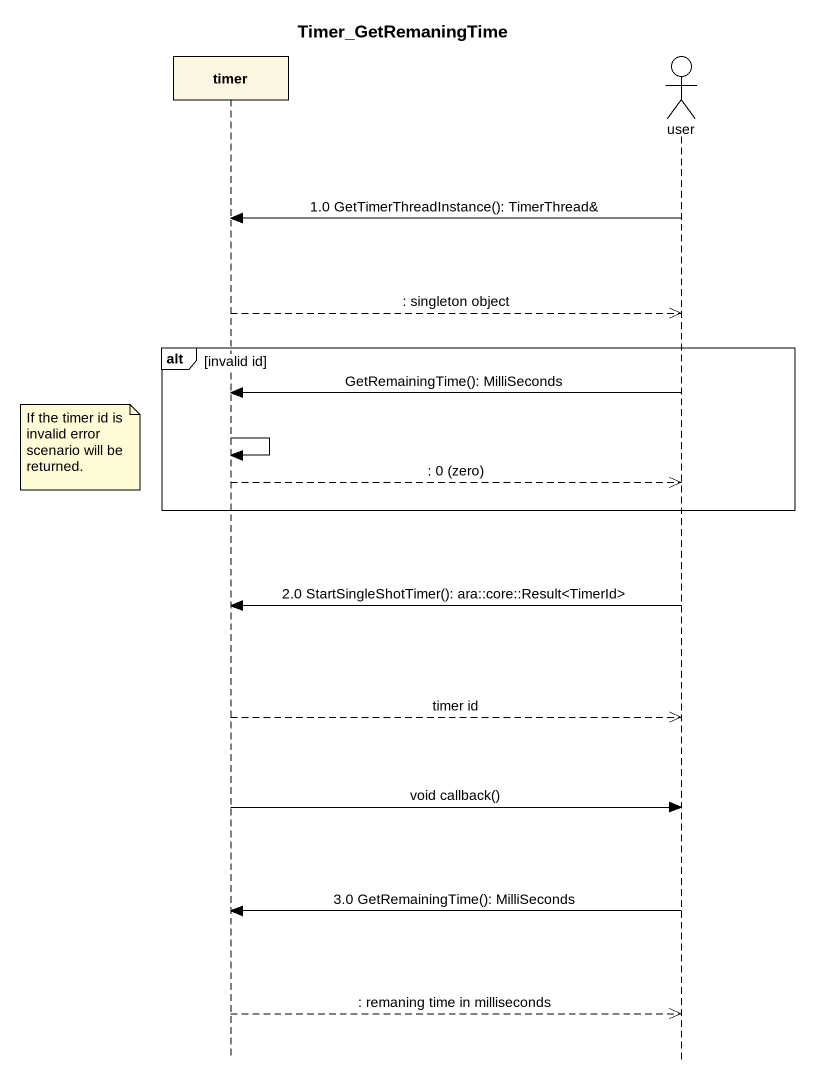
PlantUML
@startuml
title Timer_GetRemaningTime
hide footbox
participant timer
actor user

user -> timer : 1.0 GetTimerThreadInstance(): TimerThread&
timer -->> user : : singleton object
alt invalid id
  user -> timer : GetRemainingTime(): MilliSeconds
  timer -> timer
  note left of timer : If the timer id is invalid error scenario will be returned.
  timer -->> user : : 0 (zero)
end
user -> timer : 2.0 StartSingleShotTimer(): ara::core::Result<TimerId>
timer -->> user : timer id
timer -> user : void callback()
user -> timer : 3.0 GetRemainingTime(): MilliSeconds
timer -->> user : : remaning time in milliseconds
@enduml
